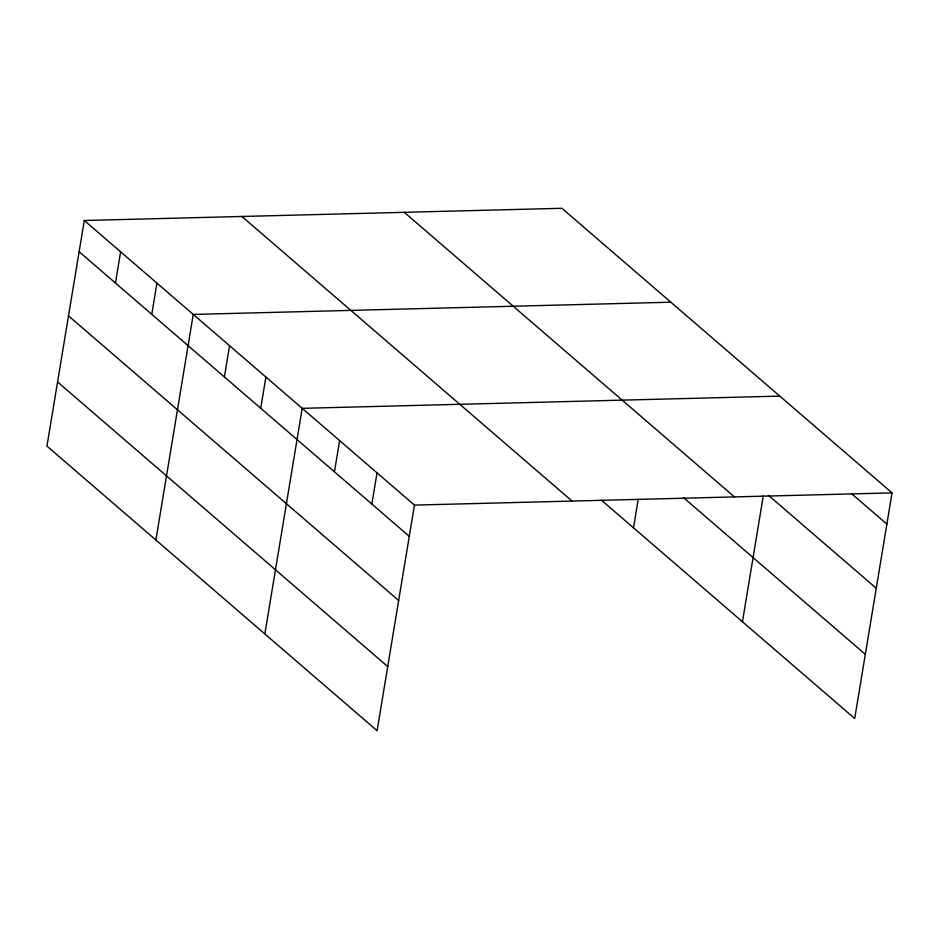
<?xml version="1.0" encoding="UTF-8"?>
<svg xmlns="http://www.w3.org/2000/svg" width="939" height="939" viewBox="0 0 939 939"><rect width="100%" height="100%" fill="white"/><g stroke="black" fill="none" stroke-linecap="round" stroke-linejoin="round"><path stroke-width="1.41" d="M84.299 220.501L46.95 446.119L377.102 730.706L414.451 505.1L84.299 220.501L561.898 208.294L892.05 492.881L854.701 718.499L601.582 500.311M115.45 283.026L120.615 251.805M151.766 314.342L156.93 283.12M155.897 540.031L193.246 314.424L670.845 302.205M224.398 376.95L229.562 345.728M260.713 408.254L265.89 377.032M264.857 633.942L302.205 408.336L779.793 396.117M334.448 471.812L339.625 440.591M371.867 504.067L377.032 472.845M633.496 527.824L638.215 499.313M742.444 621.735L763.301 495.804M414.451 505.1L892.05 492.881M851.661 493.75L886.886 524.103M768.407 495.287L876.263 588.248M404.286 212.32L734.439 496.919M683.733 497.823L865.324 654.342M241.91 216.475L572.062 501.062M79.134 251.722L409.287 536.322M68.512 315.88L398.664 600.467M57.572 381.973L387.725 666.561"/></g></svg>
